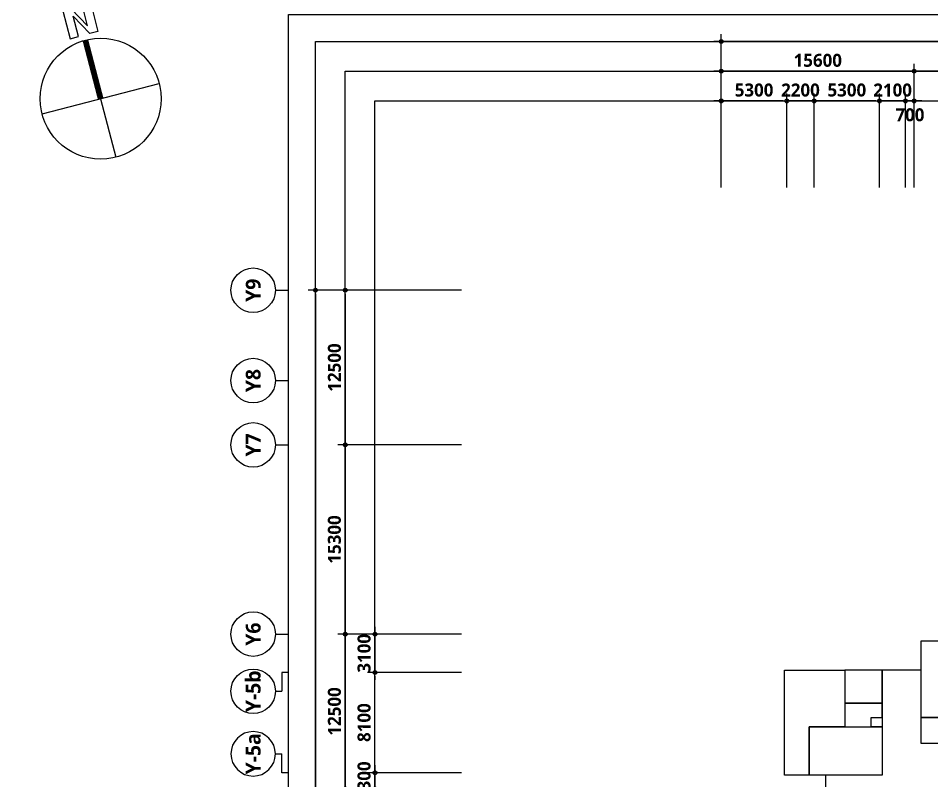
# Model space of a CAD drawing. Header units: millimetres. Extents: x -5354 to 997967, y -1313401 to 249081.
# Drawn here: x 262941 to 336795, y 103066 to 164701 of the extents above; entities that cross this region are included whole.
import ezdxf
from ezdxf.enums import TextEntityAlignment as Align

# ---------------------------------------------------------------- set-up
doc = ezdxf.new("R2010")
doc.units = ezdxf.units.MM
doc.header["$LTSCALE"] = 300
doc.header["$MEASUREMENT"] = 0
doc.header["$PDSIZE"] = -10
doc.layers.get('0').update_dxf_attribs({"linetype": 'CONTINUOUS'})
doc.layers.get('Defpoints').update_dxf_attribs({"color": 153, "linetype": 'CONTINUOUS'})
for name, color, linetype in [('A-ANNO-SYMB', 7, 'CONTINUOUS'), ('A-ANNO-TEXT1', 7, 'CONTINUOUS'), ('A-ST-AXIS-BUB', 7, 'CONTINUOUS'), ('A-ST-AXIS-DIM', 7, 'CONTINUOUS'), ('X-SEC-종$0$A-ST-AXIS-BUB', 7, 'CONTINUOUS')]:
    doc.layers.add(name, color=color, linetype=linetype)
doc.layers.add('Defpoint', color=161, linetype='CONTINUOUS', plot=False)
doc.layers.add('면적', color=210, linetype='CONTINUOUS', plot=False)
doc.styles.add('SH_대대리576', font='')
doc.styles.get('SH_대대리576').set_extended_font_data('NanumGothic', bold=True)
doc.dimstyles.new('SHP 600', dxfattribs={"dimscale": 300, "dimtxt": 3.5, "dimasz": 1, "dimexe": 2, "dimexo": 2, "dimgap": 1, "dimtad": 1, "dimdec": 0, "dimzin": 0, "dimdsep": 46, "dimtxsty": 'SH_대대리576', "dimblk": 'DIMDOT', "dimcen": 0.09, "dimclrt": 3, "dimadec": 0, "dimazin": 1, "dimtfac": 1, "dimtdec": 0, "dimtix": 1, "dimtmove": 2, "dimatfit": 0, "dimldrblk": 'DIMDOT', "dimfxl": 1, "dimtolj": 1, "dimtzin": 0, "dimarcsym": 0})

# ---------------------------------------------------------------- blocks, each defined once
blk = doc.blocks.new('G$C103DFDC3')
at = {"layer": '면적'}
for points in [[(16250, 56450), (19450, 56450), (19450, 50250), (16250, 50250)], [(13100, 54100), (10100, 54100), (10100, 51420), (13100, 51420)], [(10100, 51420), (10100, 49500), (12210, 49500), (12210, 50270), (13100, 50270), (13100, 51420)], [(12210, 50270), (13100, 50270), (13100, 49500), (12210, 49500)], [(16250, 50250), (19450, 50250), (19450, 48150), (16250, 48150)], [(7200, 49500), (13100, 49500), (13100, 45600), (7200, 45600)]]:
    blk.add_lwpolyline(points, close=True, dxfattribs=at)
for points in [[(10100, 51420), (10100, 51420), (10100, 49500), (10100, 49500), (7200, 49500), (7200, 45600), (5200, 45600), (5200, 54100), (10100, 54100), (10100, 51420)], [(19450, 48150), (16250, 48150), (16250, 54100), (13100, 54100), (13100, 45600), (8525, 45600), (8525, 40100)]]:
    blk.add_lwpolyline(points, dxfattribs=at)
blk = doc.blocks.new('DIMDOT')
at = {"color": 0}
blk.add_line((-2, 0), (2, 0), dxfattribs=at)
for radius in [0.5, 0.25]:
    blk.add_circle((0, 0), radius, dxfattribs=at)
blk = doc.blocks.new('*D23')
at = {"layer": 'A-ST-AXIS-DIM', "color": 0, "lineweight": -2, "transparency": 16777216}
for p, q in [((334682, 151016), (334682, 158616)), ((335382, 151016), (335382, 158616)), ((334382, 158016), (334082, 158016)), ((334682, 158016), (335382, 158016)), ((335682, 158016), (335982, 158016))]:
    blk.add_line(p, q, dxfattribs=at)
at = {"layer": 'Defpoints', "color": 0, "transparency": 16777216}
for p in [(335382, 158016), (334682, 150416), (335382, 150416)]:
    blk.add_point(p, dxfattribs=at)
at = {"layer": 'A-ST-AXIS-DIM', "color": 0, "linetype": 'ByBlock', "lineweight": -2, "transparency": 16777216, "xscale": 300, "yscale": 300, "zscale": 300}
blk.add_blockref('DIMDOT', (334682, 158016), dxfattribs=at)
at = {"layer": 'A-ST-AXIS-DIM', "color": 0, "linetype": 'ByBlock', "lineweight": -2, "transparency": 16777216, "xscale": 300, "yscale": 300, "zscale": 300, "rotation": 180}
blk.add_blockref('DIMDOT', (335382, 158016), dxfattribs=at)
at = {"layer": 'A-ST-AXIS-DIM', "color": 3, "transparency": 16777216, "insert": (335032, 156892), "char_height": 1050, "attachment_point": 5, "style": 'SH_대대리576'}
blk.add_mtext('\\A1;700', dxfattribs=at)
blk = doc.blocks.new('*D24')
at = {"layer": 'A-ST-AXIS-DIM', "color": 0, "lineweight": -2, "transparency": 16777216}
for p, q in [((327282, 151016), (327282, 158616)), ((332582, 151016), (332582, 158616)), ((332282, 158016), (327582, 158016))]:
    blk.add_line(p, q, dxfattribs=at)
at = {"layer": 'Defpoints', "color": 0, "transparency": 16777216}
for p in [(327282, 158016), (327282, 150416), (332582, 150416)]:
    blk.add_point(p, dxfattribs=at)
at = {"layer": 'A-ST-AXIS-DIM', "color": 0, "linetype": 'ByBlock', "lineweight": -2, "transparency": 16777216, "xscale": 300, "yscale": 300, "zscale": 300, "rotation": 180}
blk.add_blockref('DIMDOT', (327282, 158016), dxfattribs=at)
at = {"layer": 'A-ST-AXIS-DIM', "color": 0, "linetype": 'ByBlock', "lineweight": -2, "transparency": 16777216, "xscale": 300, "yscale": 300, "zscale": 300}
blk.add_blockref('DIMDOT', (332582, 158016), dxfattribs=at)
at = {"layer": 'A-ST-AXIS-DIM', "color": 3, "transparency": 16777216, "insert": (329932, 158896), "char_height": 1050, "attachment_point": 5, "style": 'SH_대대리576'}
blk.add_mtext('\\A1;5300', dxfattribs=at)
blk = doc.blocks.new('*D25')
at = {"layer": 'A-ST-AXIS-DIM', "color": 0, "lineweight": -2, "transparency": 16777216}
for p, q in [((332582, 151016), (332582, 158616)), ((334682, 151016), (334682, 158616)), ((332282, 158016), (331982, 158016)), ((334682, 158016), (332582, 158016)), ((334982, 158016), (335282, 158016))]:
    blk.add_line(p, q, dxfattribs=at)
at = {"layer": 'Defpoints', "color": 0, "transparency": 16777216}
for p in [(332582, 158016), (332582, 150416), (334682, 150416)]:
    blk.add_point(p, dxfattribs=at)
at = {"layer": 'A-ST-AXIS-DIM', "color": 0, "linetype": 'ByBlock', "lineweight": -2, "transparency": 16777216, "xscale": 300, "yscale": 300, "zscale": 300}
blk.add_blockref('DIMDOT', (332582, 158016), dxfattribs=at)
at = {"layer": 'A-ST-AXIS-DIM', "color": 0, "linetype": 'ByBlock', "lineweight": -2, "transparency": 16777216, "xscale": 300, "yscale": 300, "zscale": 300, "rotation": 180}
blk.add_blockref('DIMDOT', (334682, 158016), dxfattribs=at)
at = {"layer": 'A-ST-AXIS-DIM', "color": 3, "transparency": 16777216, "insert": (333632, 158894), "char_height": 1050, "attachment_point": 5, "style": 'SH_대대리576'}
blk.add_mtext('\\A1;2100', dxfattribs=at)
blk = doc.blocks.new('*D26')
at = {"layer": 'A-ST-AXIS-DIM', "color": 0, "lineweight": -2, "transparency": 16777216}
for p, q in [((325082, 151016), (325082, 158616)), ((327282, 151016), (327282, 158616)), ((324782, 158016), (324482, 158016)), ((327282, 158016), (325082, 158016)), ((327582, 158016), (327882, 158016))]:
    blk.add_line(p, q, dxfattribs=at)
at = {"layer": 'Defpoints', "color": 0, "transparency": 16777216}
for p in [(325082, 158016), (325082, 150416), (327282, 150416)]:
    blk.add_point(p, dxfattribs=at)
at = {"layer": 'A-ST-AXIS-DIM', "color": 0, "linetype": 'ByBlock', "lineweight": -2, "transparency": 16777216, "xscale": 300, "yscale": 300, "zscale": 300}
blk.add_blockref('DIMDOT', (325082, 158016), dxfattribs=at)
at = {"layer": 'A-ST-AXIS-DIM', "color": 0, "linetype": 'ByBlock', "lineweight": -2, "transparency": 16777216, "xscale": 300, "yscale": 300, "zscale": 300, "rotation": 180}
blk.add_blockref('DIMDOT', (327282, 158016), dxfattribs=at)
at = {"layer": 'A-ST-AXIS-DIM', "color": 3, "transparency": 16777216, "insert": (326182, 158894), "char_height": 1050, "attachment_point": 5, "style": 'SH_대대리576'}
blk.add_mtext('\\A1;2200', dxfattribs=at)
blk = doc.blocks.new('*D27')
at = {"layer": 'A-ST-AXIS-DIM', "color": 0, "lineweight": -2, "transparency": 16777216}
for p, q in [((319782, 151016), (319782, 158616)), ((325082, 151016), (325082, 158616)), ((324782, 158016), (320082, 158016))]:
    blk.add_line(p, q, dxfattribs=at)
at = {"layer": 'Defpoints', "color": 0, "transparency": 16777216}
for p in [(319782, 158016), (319782, 150416), (325082, 150416)]:
    blk.add_point(p, dxfattribs=at)
at = {"layer": 'A-ST-AXIS-DIM', "color": 0, "linetype": 'ByBlock', "lineweight": -2, "transparency": 16777216, "xscale": 300, "yscale": 300, "zscale": 300, "rotation": 180}
blk.add_blockref('DIMDOT', (319782, 158016), dxfattribs=at)
at = {"layer": 'A-ST-AXIS-DIM', "color": 0, "linetype": 'ByBlock', "lineweight": -2, "transparency": 16777216, "xscale": 300, "yscale": 300, "zscale": 300}
blk.add_blockref('DIMDOT', (325082, 158016), dxfattribs=at)
at = {"layer": 'A-ST-AXIS-DIM', "color": 3, "transparency": 16777216, "insert": (322432, 158896), "char_height": 1050, "attachment_point": 5, "style": 'SH_대대리576'}
blk.add_mtext('\\A1;5300', dxfattribs=at)
blk = doc.blocks.new('*D43')
at = {"layer": 'A-ST-AXIS-DIM', "color": 0, "lineweight": -2, "transparency": 16777216}
for p, q in [((291782, 115216), (291782, 115516)), ((298782, 114916), (291182, 114916)), ((291782, 114916), (291782, 111816)), ((298782, 111816), (291182, 111816)), ((291782, 111516), (291782, 111216))]:
    blk.add_line(p, q, dxfattribs=at)
at = {"layer": 'Defpoints', "color": 0, "transparency": 16777216}
for p in [(299382, 114916), (291782, 111816), (299382, 111816)]:
    blk.add_point(p, dxfattribs=at)
at = {"layer": 'A-ST-AXIS-DIM', "color": 0, "linetype": 'ByBlock', "lineweight": -2, "transparency": 16777216, "xscale": 300, "yscale": 300, "zscale": 300}
for p, rotation in [((291782, 114916), 270), ((291782, 111816), 90)]:
    blk.add_blockref('DIMDOT', p, dxfattribs=dict(at, rotation=rotation))
at = {"layer": 'A-ST-AXIS-DIM', "color": 3, "transparency": 16777216, "insert": (290902, 113366), "char_height": 1050, "attachment_point": 5, "rotation": 90, "style": 'SH_대대리576'}
blk.add_mtext('\\A1;3100', dxfattribs=at)
blk = doc.blocks.new('*D44')
at = {"layer": 'A-ST-AXIS-DIM', "color": 0, "lineweight": -2, "transparency": 16777216}
for p, q in [((298782, 111816), (291182, 111816)), ((291782, 104016), (291782, 111516)), ((298782, 103716), (291182, 103716))]:
    blk.add_line(p, q, dxfattribs=at)
at = {"layer": 'Defpoints', "color": 0, "transparency": 16777216}
for p in [(291782, 111816), (299382, 111816), (299382, 103716)]:
    blk.add_point(p, dxfattribs=at)
at = {"layer": 'A-ST-AXIS-DIM', "color": 0, "linetype": 'ByBlock', "lineweight": -2, "transparency": 16777216, "xscale": 300, "yscale": 300, "zscale": 300}
for p, rotation in [((291782, 111816), 90), ((291782, 103716), 270)]:
    blk.add_blockref('DIMDOT', p, dxfattribs=dict(at, rotation=rotation))
at = {"layer": 'A-ST-AXIS-DIM', "color": 3, "transparency": 16777216, "insert": (290902, 107766), "char_height": 1050, "attachment_point": 5, "rotation": 90, "style": 'SH_대대리576'}
blk.add_mtext('\\A1;8100', dxfattribs=at)
blk = doc.blocks.new('*D45')
at = {"layer": 'A-ST-AXIS-DIM', "color": 0, "lineweight": -2, "transparency": 16777216}
for p, q in [((291782, 104016), (291782, 104316)), ((298782, 103716), (291182, 103716)), ((291782, 103716), (291782, 102416)), ((298782, 102416), (291182, 102416)), ((291782, 102116), (291782, 101816))]:
    blk.add_line(p, q, dxfattribs=at)
at = {"layer": 'Defpoints', "color": 0, "transparency": 16777216}
for p in [(299382, 103716), (291782, 102416), (299382, 102416)]:
    blk.add_point(p, dxfattribs=at)
at = {"layer": 'A-ST-AXIS-DIM', "color": 0, "linetype": 'ByBlock', "lineweight": -2, "transparency": 16777216, "xscale": 300, "yscale": 300, "zscale": 300}
for p, rotation in [((291782, 103716), 270), ((291782, 102416), 90)]:
    blk.add_blockref('DIMDOT', p, dxfattribs=dict(at, rotation=rotation))
at = {"layer": 'A-ST-AXIS-DIM', "color": 3, "transparency": 16777216, "insert": (290902, 103066), "char_height": 1050, "attachment_point": 5, "rotation": 90, "style": 'SH_대대리576'}
blk.add_mtext('\\A1;1300', dxfattribs=at)
blk = doc.blocks.new('A-ST-AXIS-BUB-2')
at = {"layer": 'X-SEC-종$0$A-ST-AXIS-BUB'}
blk.add_line((1800, 1050, -103000), (1800, 525, -103000), dxfattribs=at)
at = {"layer": 'X-SEC-종$0$A-ST-AXIS-BUB', "elevation": -103000}
blk.add_lwpolyline([(3323, 0), (3323, 525), (1800, 525)], dxfattribs=at)
at = {"layer": 'X-SEC-종$0$A-ST-AXIS-BUB'}
blk.add_circle((1800, 2850, -103000), 1800, dxfattribs=at)
blk = doc.blocks.new('A-ST-AXIS-BUB-1')
at = {"layer": 'A-ST-AXIS-BUB'}
blk.add_line((0, 350), (0, 0), dxfattribs=at)
blk.add_circle((0, 950), 600, dxfattribs=at)
blk = doc.blocks.new('dr-sy-018-D-M')
at = {"layer": 'A-ANNO-SYMB'}
for p, q in [((-1, 16.4), (-2.5, 16.4)), ((-2.5, 16.4), (-2.5, 11.4)), ((-1, 16.4), (1, 12.8)), ((1, 12.8), (1, 16.4)), ((1, 16.4), (2.5, 16.4)), ((2.5, 16.4), (2.5, 11.4)), ((-1, 15.09), (1.05, 11.4)), ((-1, 11.4), (-1, 15.09)), ((-2.5, 11.4), (-1, 11.4)), ((2.5, 11.4), (1.05, 11.4)), ((-10.5, 0), (10.5, 0)), ((0, 0), (0, -10.5))]:
    blk.add_line(p, q, dxfattribs=at)
at = {"layer": 'A-ANNO-SYMB', "const_width": 1}
blk.add_lwpolyline([(0, 10.5), (0, 0)], dxfattribs=at)
at = {"layer": 'A-ANNO-SYMB'}
blk.add_circle((0, 0), 10.5, dxfattribs=at)
blk = doc.blocks.new('*D187')
at = {"layer": 'A-ST-AXIS-DIM', "color": 0, "lineweight": -2, "transparency": 16777216}
for p, q in [((298782, 142716), (288782, 142716)), ((289382, 142416), (289382, 130516)), ((298782, 130216), (288782, 130216))]:
    blk.add_line(p, q, dxfattribs=at)
at = {"layer": 'Defpoints', "color": 0, "transparency": 16777216}
for p in [(299382, 142716), (289382, 130216), (299382, 130216)]:
    blk.add_point(p, dxfattribs=at)
at = {"layer": 'A-ST-AXIS-DIM', "color": 0, "linetype": 'ByBlock', "lineweight": -2, "transparency": 16777216, "xscale": 300, "yscale": 300, "zscale": 300}
for p, rotation in [((289382, 142716), 90), ((289382, 130216), 270)]:
    blk.add_blockref('DIMDOT', p, dxfattribs=dict(at, rotation=rotation))
at = {"layer": 'A-ST-AXIS-DIM', "color": 3, "transparency": 16777216, "insert": (288503, 136466), "char_height": 1050, "attachment_point": 5, "rotation": 90, "style": 'SH_대대리576'}
blk.add_mtext('\\A1;12500', dxfattribs=at)
blk = doc.blocks.new('*D188')
at = {"layer": 'A-ST-AXIS-DIM', "color": 0, "lineweight": -2, "transparency": 16777216}
for p, q in [((298782, 130216), (288782, 130216)), ((289382, 129916), (289382, 115216)), ((298782, 114916), (288782, 114916))]:
    blk.add_line(p, q, dxfattribs=at)
at = {"layer": 'Defpoints', "color": 0, "transparency": 16777216}
for p in [(299382, 130216), (289382, 114916), (299382, 114916)]:
    blk.add_point(p, dxfattribs=at)
at = {"layer": 'A-ST-AXIS-DIM', "color": 0, "linetype": 'ByBlock', "lineweight": -2, "transparency": 16777216, "xscale": 300, "yscale": 300, "zscale": 300}
for p, rotation in [((289382, 130216), 90), ((289382, 114916), 270)]:
    blk.add_blockref('DIMDOT', p, dxfattribs=dict(at, rotation=rotation))
at = {"layer": 'A-ST-AXIS-DIM', "color": 3, "transparency": 16777216, "insert": (288502, 122566), "char_height": 1050, "attachment_point": 5, "rotation": 90, "style": 'SH_대대리576'}
blk.add_mtext('\\A1;15300', dxfattribs=at)
blk = doc.blocks.new('*D189')
at = {"layer": 'A-ST-AXIS-DIM', "color": 0, "lineweight": -2, "transparency": 16777216}
for p, q in [((298782, 114916), (288782, 114916)), ((289382, 114616), (289382, 102716)), ((298782, 102416), (288782, 102416))]:
    blk.add_line(p, q, dxfattribs=at)
at = {"layer": 'Defpoints', "color": 0, "transparency": 16777216}
for p in [(299382, 114916), (289382, 102416), (299382, 102416)]:
    blk.add_point(p, dxfattribs=at)
at = {"layer": 'A-ST-AXIS-DIM', "color": 0, "linetype": 'ByBlock', "lineweight": -2, "transparency": 16777216, "xscale": 300, "yscale": 300, "zscale": 300}
for p, rotation in [((289382, 114916), 90), ((289382, 102416), 270)]:
    blk.add_blockref('DIMDOT', p, dxfattribs=dict(at, rotation=rotation))
at = {"layer": 'A-ST-AXIS-DIM', "color": 3, "transparency": 16777216, "insert": (288503, 108666), "char_height": 1050, "attachment_point": 5, "rotation": 90, "style": 'SH_대대리576'}
blk.add_mtext('\\A1;12500', dxfattribs=at)
blk = doc.blocks.new('*D194')
at = {"layer": 'A-ST-AXIS-DIM', "color": 0, "lineweight": -2, "transparency": 16777216}
for p, q in [((298782, 142716), (286382, 142716)), ((286982, 142416), (286982, 58216)), ((298782, 57916), (286382, 57916))]:
    blk.add_line(p, q, dxfattribs=at)
at = {"layer": 'Defpoints', "color": 0, "transparency": 16777216}
for p in [(299382, 142716), (286982, 57916), (299382, 57916)]:
    blk.add_point(p, dxfattribs=at)
at = {"layer": 'A-ST-AXIS-DIM', "color": 0, "linetype": 'ByBlock', "lineweight": -2, "transparency": 16777216, "xscale": 300, "yscale": 300, "zscale": 300}
for p, rotation in [((286982, 142716), 90), ((286982, 57916), 270)]:
    blk.add_blockref('DIMDOT', p, dxfattribs=dict(at, rotation=rotation))
at = {"layer": 'A-ST-AXIS-DIM', "color": 3, "transparency": 16777216, "insert": (286102, 100316), "char_height": 1050, "attachment_point": 5, "rotation": 90, "style": 'SH_대대리576'}
blk.add_mtext('\\A1;84800', dxfattribs=at)
blk = doc.blocks.new('*D215')
at = {"layer": 'A-ST-AXIS-DIM', "color": 0, "lineweight": -2, "transparency": 16777216}
for p, q in [((319782, 151016), (319782, 161016)), ((335382, 151016), (335382, 161016)), ((335082, 160416), (320082, 160416))]:
    blk.add_line(p, q, dxfattribs=at)
at = {"layer": 'Defpoints', "color": 0, "transparency": 16777216}
for p in [(319782, 160416), (319782, 150416), (335382, 150416)]:
    blk.add_point(p, dxfattribs=at)
at = {"layer": 'A-ST-AXIS-DIM', "color": 0, "linetype": 'ByBlock', "lineweight": -2, "transparency": 16777216, "xscale": 300, "yscale": 300, "zscale": 300, "rotation": 180}
blk.add_blockref('DIMDOT', (319782, 160416), dxfattribs=at)
at = {"layer": 'A-ST-AXIS-DIM', "color": 0, "linetype": 'ByBlock', "lineweight": -2, "transparency": 16777216, "xscale": 300, "yscale": 300, "zscale": 300}
blk.add_blockref('DIMDOT', (335382, 160416), dxfattribs=at)
at = {"layer": 'A-ST-AXIS-DIM', "color": 3, "transparency": 16777216, "insert": (327582, 161296), "char_height": 1050, "attachment_point": 5, "style": 'SH_대대리576'}
blk.add_mtext('\\A1;15600', dxfattribs=at)
blk = doc.blocks.new('*D224')
at = {"layer": 'A-ST-AXIS-DIM', "color": 0, "lineweight": -2, "transparency": 16777216}
for p, q in [((335382, 151016), (335382, 161016)), ((346382, 151016), (346382, 161016)), ((346082, 160416), (335682, 160416))]:
    blk.add_line(p, q, dxfattribs=at)
at = {"layer": 'Defpoints', "color": 0, "transparency": 16777216}
for p in [(335382, 160416), (335382, 150416), (346382, 150416)]:
    blk.add_point(p, dxfattribs=at)
at = {"layer": 'A-ST-AXIS-DIM', "color": 0, "linetype": 'ByBlock', "lineweight": -2, "transparency": 16777216, "xscale": 300, "yscale": 300, "zscale": 300, "rotation": 180}
blk.add_blockref('DIMDOT', (335382, 160416), dxfattribs=at)
at = {"layer": 'A-ST-AXIS-DIM', "color": 0, "linetype": 'ByBlock', "lineweight": -2, "transparency": 16777216, "xscale": 300, "yscale": 300, "zscale": 300}
blk.add_blockref('DIMDOT', (346382, 160416), dxfattribs=at)
at = {"layer": 'A-ST-AXIS-DIM', "color": 3, "transparency": 16777216, "insert": (340882, 161292), "char_height": 1050, "attachment_point": 5, "style": 'SH_대대리576'}
blk.add_mtext('\\A1;11000', dxfattribs=at)
blk = doc.blocks.new('*D225')
at = {"layer": 'A-ST-AXIS-DIM', "color": 0, "lineweight": -2, "transparency": 16777216}
for p, q in [((319782, 151016), (319782, 163416)), ((434382, 151016), (434382, 163416)), ((434082, 162816), (320082, 162816))]:
    blk.add_line(p, q, dxfattribs=at)
at = {"layer": 'Defpoints', "color": 0, "transparency": 16777216}
for p in [(319782, 162816), (319782, 150416), (434382, 150416)]:
    blk.add_point(p, dxfattribs=at)
at = {"layer": 'A-ST-AXIS-DIM', "color": 0, "linetype": 'ByBlock', "lineweight": -2, "transparency": 16777216, "xscale": 300, "yscale": 300, "zscale": 300, "rotation": 180}
blk.add_blockref('DIMDOT', (319782, 162816), dxfattribs=at)
at = {"layer": 'A-ST-AXIS-DIM', "color": 0, "linetype": 'ByBlock', "lineweight": -2, "transparency": 16777216, "xscale": 300, "yscale": 300, "zscale": 300}
blk.add_blockref('DIMDOT', (434382, 162816), dxfattribs=at)
at = {"layer": 'A-ST-AXIS-DIM', "color": 3, "transparency": 16777216, "insert": (377082, 163696), "char_height": 1050, "attachment_point": 5, "style": 'SH_대대리576'}
blk.add_mtext('\\A1;114600', dxfattribs=at)

msp = doc.modelspace()

# ---------------------------------------------------------------- linework, layer by layer
at = {"layer": 'Defpoint'}
for points in [[(455981.8, 36444.9), (284781.8, 36444.9), (284781.8, 165016.3), (455981.8, 165016.3)], [(453781.8, 38644.9), (286981.8, 38644.9), (286981.8, 162816.3), (453781.8, 162816.3)], [(451381.8, 41044.9), (289381.8, 41044.9), (289381.8, 160416.3), (451381.8, 160416.3)], [(448981.8, 43444.9), (291781.8, 43444.9), (291781.8, 158016.3), (448981.8, 158016.3)]]:
    msp.add_lwpolyline(points, close=True, dxfattribs=at)

# ---------------------------------------------------------------- block references
at = {"xscale": 465.6960000000489, "yscale": 465.6960000000489, "zscale": 465.6960000000489, "rotation": 14.62512501076412}
msp.add_blockref('dr-sy-018-D-M', (269600, 158200), dxfattribs=at)
msp.add_blockref('G$C103DFDC3', (319681.8, 57916.3))
at = {"layer": 'A-ST-AXIS-BUB', "xscale": 3, "yscale": 3, "zscale": 3, "rotation": 90}
for p in [(284781.8, 142716.3), (284781.8, 135416.3), (284781.8, 130216.3), (284781.8, 114916.3)]:
    msp.add_blockref('A-ST-AXIS-BUB-1', p, dxfattribs=at)
at = {"layer": 'A-ST-AXIS-BUB', "rotation": 90}
msp.add_blockref('A-ST-AXIS-BUB-2', (284781.8, 108493.4), dxfattribs=at)
at = {"layer": 'A-ST-AXIS-BUB', "xscale": -1, "rotation": 89.9999999999999}
msp.add_blockref('A-ST-AXIS-BUB-2', (284781.8, 107039.2), dxfattribs=at)

# ---------------------------------------------------------------- texts
at = {"layer": 'A-ANNO-TEXT1', "style": 'SH_대대리576'}
for s, p in [('Y9', (281931.8, 142716.3)), ('Y8', (281931.8, 135416.3)), ('Y7', (281931.8, 130216.3)), ('Y6', (281931.8, 114916.3)), ('Y-5b', (281931.8, 110293.4)), ('Y-5a', (281931.8, 105239.2))]:
    msp.add_text(s, height=1200, rotation=90, dxfattribs=at).set_placement(p, align=Align.MIDDLE_CENTER)

# ---------------------------------------------------------------- dimensions: what is measured, and where the dimension line sits
at = {"layer": 'A-ST-AXIS-DIM'}
for base, p1, p2, picture, middle in [((319781.8, 162816.3), (434381.8, 150416.3), (319781.8, 150416.3), '*D225', (377081.8, 163695.8)), ((319781.8, 160416.3), (335381.8, 150416.3), (319781.8, 150416.3), '*D215', (327581.8, 161295.8)), ((335381.8, 160416.3), (346381.8, 150416.3), (335381.8, 150416.3), '*D224', (340881.8, 161292.1)), ((319781.8, 158016.3), (325081.8, 150416.3), (319781.8, 150416.3), '*D27', (322431.8, 158895.8)), ((325081.8, 158016.3), (327281.8, 150416.3), (325081.8, 150416.3), '*D26', (326181.8, 158893.5)), ((327281.8, 158016.3), (332581.8, 150416.3), (327281.8, 150416.3), '*D24', (329931.8, 158895.8)), ((332581.8, 158016.3), (334681.8, 150416.3), (332581.8, 150416.3), '*D25', (333631.8, 158893.5))]:
    dim = msp.add_linear_dim(base=base, p1=p1, p2=p2, dimstyle='SHP 600', dxfattribs=at)
    dim.commit()
    dim.dimension.update_dxf_attribs({"geometry": picture, "text_midpoint": middle})
dim = msp.add_linear_dim(base=(335381.8, 158016.3), p1=(334681.8, 150416.3), p2=(335381.8, 150416.3), angle=180, dimstyle='SHP 600', dxfattribs=at)
dim.commit()
dim.dimension.update_dxf_attribs({"geometry": '*D23', "text_midpoint": (335031.8, 156892.1), "dimtype": 160})
for base, p1, p2, angle, picture, middle in [((286981.8, 57916.3), (299381.8, 142716.3), (299381.8, 57916.3), 90, '*D194', (286102.4, 100316.3)), ((289381.8, 130216.3), (299381.8, 142716.3), (299381.8, 130216.3), 90, '*D187', (288503.1, 136466.3)), ((289381.8, 114916.3), (299381.8, 130216.3), (299381.8, 114916.3), 90, '*D188', (288502.4, 122566.3)), ((289381.8, 102416.3), (299381.8, 114916.3), (299381.8, 102416.3), 90, '*D189', (288503.1, 108666.3)), ((291781.8, 111816.3), (299381.8, 114916.3), (299381.8, 111816.3), 90, '*D43', (290902.4, 113366.3)), ((291781.8, 111816.3), (299381.8, 103716.3), (299381.8, 111816.3), 270, '*D44', (290902.4, 107766.3)), ((291781.8, 102416.3), (299381.8, 103716.3), (299381.8, 102416.3), 90, '*D45', (290902.4, 103066.3))]:
    dim = msp.add_linear_dim(base=base, p1=p1, p2=p2, angle=angle, dimstyle='SHP 600', dxfattribs=at)
    dim.commit()
    dim.dimension.update_dxf_attribs({"geometry": picture, "text_midpoint": middle})

doc.saveas('drawing.dxf')
